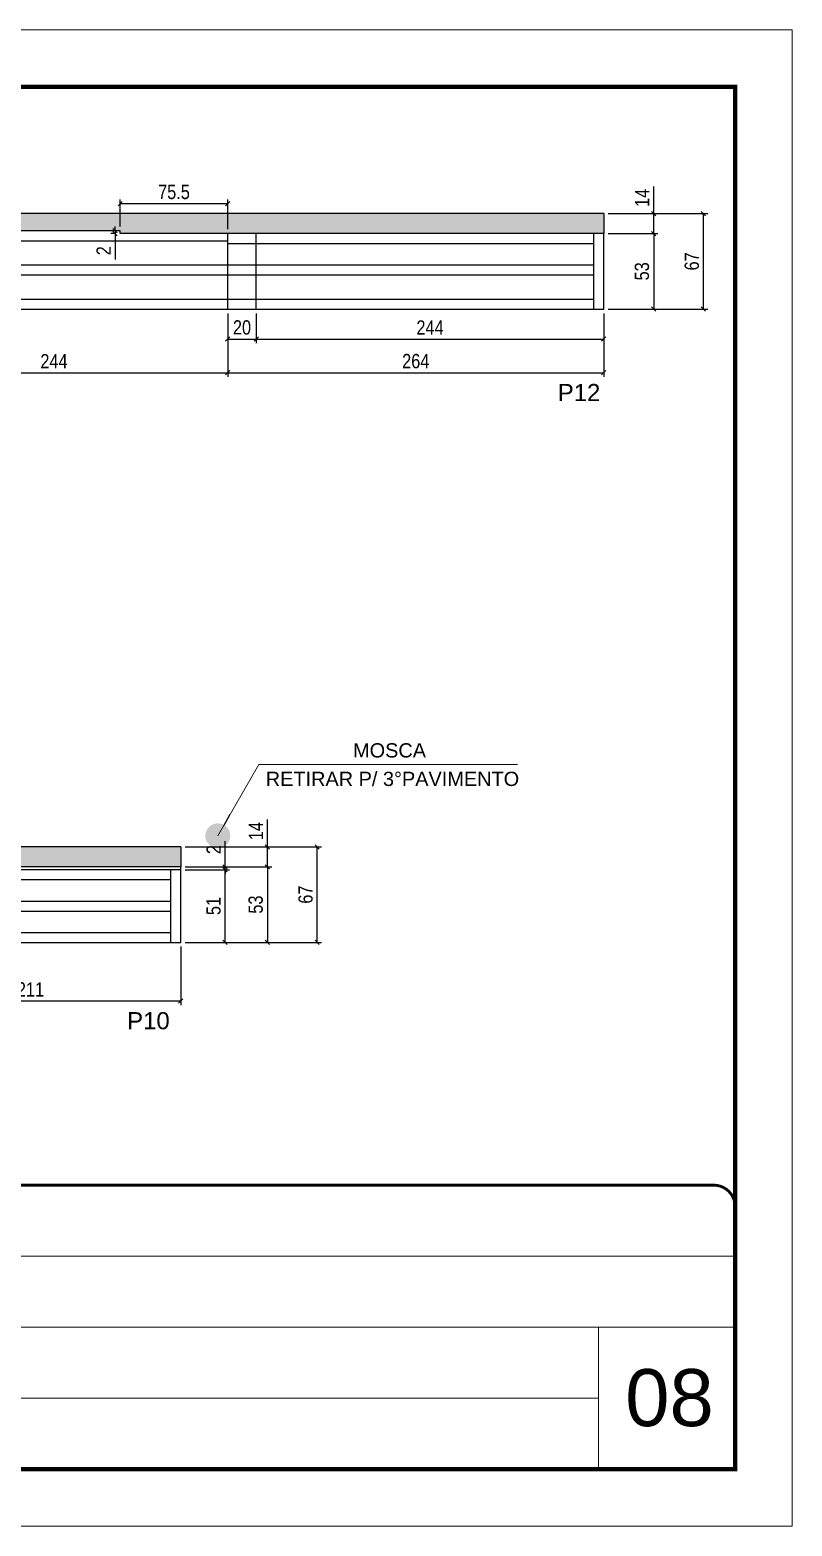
# Model space of a CAD drawing. Extents: x 3330 to 22105, y 1197 to 30204.
# Drawn here: x 18564 to 19100, y 27615 to 28665 of the extents above; entities that cross this region are included whole.
import ezdxf
from ezdxf.enums import TextEntityAlignment as Align

# ---------------------------------------------------------------- set-up
doc = ezdxf.new("R2010")
doc.units = 0
doc.linetypes.add('CONTINUO', pattern=[0])
doc.linetypes.add('DASHED', pattern=[0.75, 0.5, -0.25])
for name, color, linetype in [('5', 5, 'Continuous'), ('COTA', 241, 'Continuous'), ('Painéis', 200, 'Continuous'), ('SARR_2.2x7', 40, 'Continuous')]:
    doc.layers.add(name, color=color, linetype=linetype)
for name, color, linetype, lineweight in [('CARIMBO', 255, 'Continuous', 9), ('Folhas', 255, 'Continuous', 9), ('Hachura', 251, 'Continuous', 9), ('SARRAFO DE PRESSAO', 251, 'DASHED', 9)]:
    doc.layers.add(name, color=color, linetype=linetype, lineweight=lineweight)
doc.styles.add('ARIAL', font='arial.ttf')
doc.styles.add('COTA TECNICA', font='techl___.ttf', dxfattribs={"height": 10})
doc.styles.get("Standard").update_dxf_attribs({"font": 'arial.ttf'})
doc.dimstyles.new('3x', dxfattribs={"dimtxt": 10, "dimasz": 5, "dimexe": 7, "dimexo": 5, "dimgap": 4, "dimtad": 1, "dimdec": 4, "dimlfac": 0.3333333333333333, "dimdsep": 46, "dimtxsty": 'Standard', "dimblk": 'DOT', "dimcen": 0.09, "dimclrd": 1, "dimclre": 1, "dimclrt": 2, "dimadec": 0, "dimazin": 2, "dimtfac": 1, "dimtdec": 4, "dimtmove": 0, "dimatfit": 3, "dimldrblk": 'DOT', "dimfxl": 1, "dimtolj": 1, "dimtzin": 0, "dimlwd": 9, "dimlwe": 9, "dimarcsym": 0})
doc.dimstyles.new('PAINEL', dxfattribs={"dimtxt": 10, "dimasz": 3, "dimexe": 3, "dimexo": 3, "dimgap": 3, "dimtad": 1, "dimdec": 1, "dimzin": 12, "dimdsep": 46, "dimtxsty": 'COTA TECNICA', "dimblk1": 'OBLIQUE', "dimblk2": 'OBLIQUE', "dimsah": 1, "dimcen": 0.9, "dimclrd": 4, "dimclre": 4, "dimclrt": 240, "dimadec": 1, "dimazin": 3, "dimtfac": 1, "dimtdec": 1, "dimtmove": 0, "dimatfit": 3, "dimfxl": 1, "dimtolj": 1, "dimtzin": 12, "dimarcsym": 0})
pattern_1 = [(49.99999999999999, (-116174.9414528341, -5427.082143715513), (5.46554006988012, -0.4781725661670926), [0.5715, -6.2865]), (355, (-116174.9414528341, -5427.082143715513), (-1.05730264274908, 5.731705357171054), [0.4572, -5.0292175251]), (100.4514447, (-116174.4859926241, -5427.121991320513), (4.408237412710598, 5.253532557365853), [0.4857002639999999, -5.342707337999999]), (46.18420000000001, (-116174.9414528341, -5425.558143715512), (8.132371226763897, -1.261269837981814), [0.85725, -9.429749999999999]), (96.63555760999995, (-116174.2637558341, -5425.663248715513), (7.12212402154509, 7.422783737931645), [0.7285506942, -8.0140682448]), (351.1841511700001, (-116174.9414528341, -5425.558143715512), (7.12212402194931, 7.422783737565979), [0.6857990120999999, -7.5437919576]), (21, (-116174.1794528341, -5425.939143715513), (4.548431738073974, -3.067955945612628), [0.5715, -6.2865]), (326.0000000000001, (-116174.1794528341, -5425.939143715513), (1.854060850429412, 5.525638983669578), [0.4572, -5.029199999999999]), (71.45144499999999, (-116173.8004168561, -5426.194806712513), (6.402492578361485, 2.457683066577157), [0.485700264, -5.342698127999999]), (37.50000000000001, (-116174.9414528341, -5427.082143715513), (0.0926580975177545, 2.536651166194593), [0, -4.96824, 0, -5.1054, 0, -5.04825]), (7.499999999999999, (-116174.9414528341, -5427.082143715513), (2.004589875309172, 3.005417244543585), [0, -2.910839999999999, 0, -4.85394, 0, -1.92405]), (327.5, (-116176.6407128341, -5427.082143715513), (4.067717855006141, -0.1718623197802033), [0, -1.905, 0, -5.9436, 0, -7.886699999999999]), (317.5, (-116177.4027128341, -5427.082143715513), (4.443875441580541, 0.7627947309999908), [0, -2.4765, 0, -3.94716, 0, -5.6007])]

# ---------------------------------------------------------------- blocks, each defined once
blk = doc.blocks.new('9999999999')
at = {"color": 30, "linetype": 'CONTINUO'}
for p, q in [((98564.56196592061, 34379.63774966353), (99583.97835781069, 34379.63774966353)), ((98564.56196592061, 34329.8268713108), (99487.97835781069, 34329.8268713108)), ((99583.97835781069, 34329.8268713108), (99487.97835781069, 34329.8268713108)), ((99487.97835781069, 34329.8268713108), (99487.97835781069, 34230.20511460536)), ((98564.56196592063, 34280.01599295808), (99487.97835781069, 34280.01599295808))]:
    blk.add_line(p, q, dxfattribs=at)
at = {"color": 30, "linetype": 'CONTINUO', "const_width": 2}
blk.add_lwpolyline([(99583.97835781069, 34230.20511460536), (99583.97835781069, 34414.44862801625, 0.4142135623730951), (99568.97835781069, 34429.44862801625), (98228.97835781069, 34429.44862801625, 0.4142135623730951), (98213.97835781069, 34414.44862801625), (98213.97835781069, 34245.20511460536, 0.4142135623730951), (98228.97835781069, 34230.20511460536), (99583.97835781069, 34230.20511460536)], format="xyb", dxfattribs=at)
at = {"layer": 'Folhas'}
blk.add_lwpolyline([(98138.97835781069, 34190.20511460536), (99623.97835781069, 34190.20511460536), (99623.97835781069, 35240.20511460536), (98138.97835781069, 35240.20511460536)], close=True, dxfattribs=at)
at = {"layer": 'Folhas', "color": 30, "const_width": 3}
blk.add_lwpolyline([(98213.97835781069, 34230.20511460536), (99583.97835781069, 34230.20511460536), (99583.97835781069, 35200.20511460536), (98213.97835781069, 35200.20511460536)], close=True, dxfattribs=at)
blk = doc.blocks.new('_Oblique')
at = {"color": 0, "linetype": 'ByBlock', "lineweight": -2}
blk.add_line((-0.5, -0.5), (0.5, 0.5), dxfattribs=at)
blk = doc.blocks.new('*D3074')
at = {"layer": 'COTA', "color": 4, "linetype": 'ByBlock', "lineweight": -2, "transparency": 16777216}
for p, q in [((18459.36342884904, 28465.62122781305), (18459.36342884904, 28420.97352290937)), ((18703.36342884904, 28465.62122781305), (18703.36342884904, 28420.97352290937)), ((18459.36342884904, 28423.97352290937), (18703.36342884904, 28423.97352290937))]:
    blk.add_line(p, q, dxfattribs=at)
at = {"layer": 'Defpoints', "color": 0, "linetype": 'ByBlock', "transparency": 16777216}
for p in [(18459.36342884904, 28468.62122781305), (18703.36342884904, 28468.62122781305), (18703.36342884904, 28423.97352290937)]:
    blk.add_point(p, dxfattribs=at)
at = {"layer": 'COTA', "color": 4, "linetype": 'ByBlock', "lineweight": -2, "transparency": 16777216, "xscale": 3, "yscale": 3, "zscale": 3, "rotation": 180}
blk.add_blockref('_Oblique', (18459.36342884904, 28423.97352290937), dxfattribs=at)
at = {"layer": 'COTA', "color": 4, "linetype": 'ByBlock', "lineweight": -2, "transparency": 16777216, "xscale": 3, "yscale": 3, "zscale": 3}
blk.add_blockref('_Oblique', (18703.36342884904, 28423.97352290937), dxfattribs=at)
at = {"layer": 'COTA', "color": 240, "linetype": 'ByBlock', "transparency": 16777216, "insert": (18581.36342884904, 28432.04662232458), "char_height": 10, "attachment_point": 5, "style": 'COTA TECNICA'}
blk.add_mtext('\\A1;244', dxfattribs=at)
blk = doc.blocks.new('*D3075')
at = {"layer": 'COTA', "color": 4, "linetype": 'ByBlock', "lineweight": -2, "transparency": 16777216}
for p, q in [((19002.39601896107, 28535.62122781306), (19002.39601896107, 28554.73818687738)), ((18970.36342884905, 28535.62122781306), (19005.39601896107, 28535.62122781306)), ((19002.39601896107, 28521.62122781306), (19002.39601896107, 28535.62122781306)), ((18970.36342884905, 28521.62122781306), (19005.39601896107, 28521.62122781306))]:
    blk.add_line(p, q, dxfattribs=at)
at = {"layer": 'Defpoints', "color": 0, "linetype": 'ByBlock', "transparency": 16777216}
for p in [(18967.36342884905, 28535.62122781306), (19002.39601896107, 28535.62122781306), (18967.36342884905, 28521.62122781306)]:
    blk.add_point(p, dxfattribs=at)
at = {"layer": 'COTA', "color": 4, "linetype": 'ByBlock', "lineweight": -2, "transparency": 16777216, "xscale": 3, "yscale": 3, "zscale": 3}
for p, rotation in [((19002.39601896107, 28535.62122781306), 90), ((19002.39601896107, 28521.62122781306), 270)]:
    blk.add_blockref('_Oblique', p, dxfattribs=dict(at, rotation=rotation))
at = {"layer": 'COTA', "color": 240, "linetype": 'ByBlock', "transparency": 16777216, "insert": (18994.32291954587, 28546.67970734521), "char_height": 10, "attachment_point": 5, "rotation": 90, "style": 'COTA TECNICA'}
blk.add_mtext('\\A1;14', dxfattribs=at)
blk = doc.blocks.new('*D3076')
at = {"layer": 'COTA', "color": 4, "linetype": 'ByBlock', "lineweight": -2, "transparency": 16777216}
for p, q in [((18970.36342884905, 28521.62122781306), (19005.3960189613, 28521.62122781306)), ((19002.3960189613, 28521.62122781306), (19002.3960189613, 28468.62122781307)), ((18970.36342884905, 28468.62122781307), (19005.3960189613, 28468.62122781307))]:
    blk.add_line(p, q, dxfattribs=at)
at = {"layer": 'Defpoints', "color": 0, "linetype": 'ByBlock', "transparency": 16777216}
for p in [(18967.36342884905, 28521.62122781306), (18967.36342884905, 28468.62122781307), (19002.3960189613, 28468.62122781307)]:
    blk.add_point(p, dxfattribs=at)
at = {"layer": 'COTA', "color": 4, "linetype": 'ByBlock', "lineweight": -2, "transparency": 16777216, "xscale": 3, "yscale": 3, "zscale": 3}
for p, rotation in [((19002.3960189613, 28521.62122781306), 90), ((19002.3960189613, 28468.62122781307), 270)]:
    blk.add_blockref('_Oblique', p, dxfattribs=dict(at, rotation=rotation))
at = {"layer": 'COTA', "color": 240, "linetype": 'ByBlock', "transparency": 16777216, "insert": (18994.17672071569, 28495.12122781305), "char_height": 10, "attachment_point": 5, "rotation": 90, "style": 'COTA TECNICA'}
blk.add_mtext('\\A1;53', dxfattribs=at)
blk = doc.blocks.new('*D3077')
at = {"layer": 'COTA', "color": 4, "linetype": 'ByBlock', "lineweight": -2, "transparency": 16777216}
for p, q in [((18970.36342884905, 28535.62122781306), (19040.29382658444, 28535.62122781306)), ((19037.29382658444, 28468.62122781307), (19037.29382658444, 28535.62122781306)), ((18970.36342884905, 28468.62122781307), (19040.29382658444, 28468.62122781307))]:
    blk.add_line(p, q, dxfattribs=at)
at = {"layer": 'Defpoints', "color": 0, "linetype": 'ByBlock', "transparency": 16777216}
for p in [(18967.36342884905, 28535.62122781306), (19037.29382658444, 28535.62122781306), (18967.36342884905, 28468.62122781307)]:
    blk.add_point(p, dxfattribs=at)
at = {"layer": 'COTA', "color": 4, "linetype": 'ByBlock', "lineweight": -2, "transparency": 16777216, "xscale": 3, "yscale": 3, "zscale": 3}
for p, rotation in [((19037.29382658444, 28535.62122781306), 90), ((19037.29382658444, 28468.62122781307), 270)]:
    blk.add_blockref('_Oblique', p, dxfattribs=dict(at, rotation=rotation))
at = {"layer": 'COTA', "color": 240, "linetype": 'ByBlock', "transparency": 16777216, "insert": (19029.19148740316, 28502.12122781305), "char_height": 10, "attachment_point": 5, "rotation": 90, "style": 'COTA TECNICA'}
blk.add_mtext('\\A1;67', dxfattribs=at)
blk = doc.blocks.new('*D3079')
at = {"layer": 'COTA', "color": 4, "linetype": 'ByBlock', "lineweight": -2, "transparency": 16777216}
for p, q in [((18703.36342884904, 28465.62122781305), (18703.36342884904, 28420.97352290937)), ((18967.36342884904, 28465.62122781305), (18967.36342884904, 28420.97352290937)), ((18703.36342884904, 28423.97352290937), (18967.36342884904, 28423.97352290937))]:
    blk.add_line(p, q, dxfattribs=at)
at = {"layer": 'Defpoints', "color": 0, "linetype": 'ByBlock', "transparency": 16777216}
for p in [(18703.36342884904, 28468.62122781305), (18967.36342884904, 28468.62122781305), (18967.36342884904, 28423.97352290937)]:
    blk.add_point(p, dxfattribs=at)
at = {"layer": 'COTA', "color": 4, "linetype": 'ByBlock', "lineweight": -2, "transparency": 16777216, "xscale": 3, "yscale": 3, "zscale": 3, "rotation": 180}
blk.add_blockref('_Oblique', (18703.36342884904, 28423.97352290937), dxfattribs=at)
at = {"layer": 'COTA', "color": 4, "linetype": 'ByBlock', "lineweight": -2, "transparency": 16777216, "xscale": 3, "yscale": 3, "zscale": 3}
blk.add_blockref('_Oblique', (18967.36342884904, 28423.97352290937), dxfattribs=at)
at = {"layer": 'COTA', "color": 240, "linetype": 'ByBlock', "transparency": 16777216, "insert": (18835.36342884904, 28432.07586209066), "char_height": 10, "attachment_point": 5, "style": 'COTA TECNICA'}
blk.add_mtext('\\A1;264', dxfattribs=at)
blk = doc.blocks.new('*D3080')
at = {"layer": 'COTA', "color": 4, "linetype": 'ByBlock', "lineweight": -2, "transparency": 16777216}
for p, q in [((18627.86342884904, 28526.62122781304), (18627.86342884904, 28545.6525036116)), ((18627.86342884904, 28542.6525036116), (18703.36342884904, 28542.6525036116)), ((18703.36342884904, 28524.62122781304), (18703.36342884904, 28545.6525036116))]:
    blk.add_line(p, q, dxfattribs=at)
at = {"layer": 'Defpoints', "color": 0, "linetype": 'ByBlock', "transparency": 16777216}
for p in [(18703.36342884904, 28542.6525036116), (18627.86342884904, 28523.62122781304), (18703.36342884904, 28521.62122781304)]:
    blk.add_point(p, dxfattribs=at)
at = {"layer": 'COTA', "color": 4, "linetype": 'ByBlock', "lineweight": -2, "transparency": 16777216, "xscale": 3, "yscale": 3, "zscale": 3, "rotation": 180}
blk.add_blockref('_Oblique', (18627.86342884904, 28542.6525036116), dxfattribs=at)
at = {"layer": 'COTA', "color": 4, "linetype": 'ByBlock', "lineweight": -2, "transparency": 16777216, "xscale": 3, "yscale": 3, "zscale": 3}
blk.add_blockref('_Oblique', (18703.36342884904, 28542.6525036116), dxfattribs=at)
at = {"layer": 'COTA', "color": 240, "linetype": 'ByBlock', "transparency": 16777216, "insert": (18665.61342884904, 28550.7621527344), "char_height": 10, "attachment_point": 5, "style": 'COTA TECNICA'}
blk.add_mtext('\\A1;75.5', dxfattribs=at)
blk = doc.blocks.new('*D3081')
at = {"layer": 'COTA', "color": 4, "linetype": 'ByBlock', "lineweight": -2, "transparency": 16777216}
for p, q in [((18624.86342884905, 28523.62122781306), (18621.22779624086, 28523.62122781306)), ((18624.86342884905, 28521.62122781306), (18621.22779624086, 28521.62122781306)), ((18624.22779624086, 28523.62122781306), (18624.22779624086, 28526.62122781306)), ((18624.22779624086, 28523.62122781306), (18624.22779624086, 28521.62122781306)), ((18624.22779624086, 28521.62122781306), (18624.22779624086, 28503.51011670195))]:
    blk.add_line(p, q, dxfattribs=at)
at = {"layer": 'Defpoints', "color": 0, "linetype": 'ByBlock', "transparency": 16777216}
for p in [(18624.22779624086, 28521.62122781306), (18627.86342884905, 28523.62122781306), (18627.86342884905, 28521.62122781306)]:
    blk.add_point(p, dxfattribs=at)
at = {"layer": 'COTA', "color": 4, "linetype": 'ByBlock', "lineweight": -2, "transparency": 16777216, "xscale": 3, "yscale": 3, "zscale": 3}
for p, rotation in [((18624.22779624086, 28523.62122781306), 270), ((18624.22779624086, 28521.62122781306), 90)]:
    blk.add_blockref('_Oblique', p, dxfattribs=dict(at, rotation=rotation))
at = {"layer": 'COTA', "color": 240, "linetype": 'ByBlock', "transparency": 16777216, "insert": (18616.22779624086, 28509.56567225749), "char_height": 10, "attachment_point": 5, "rotation": 90, "style": 'COTA TECNICA'}
blk.add_mtext('\\A1;2', dxfattribs=at)
blk = doc.blocks.new('*D3117')
at = {"layer": 'COTA', "color": 4, "linetype": 'ByBlock', "lineweight": -2, "transparency": 16777216}
for p, q in [((18459.36342884904, 28021.20643993438), (18459.36342884904, 27980.11847218427)), ((18670.36342884904, 28021.20643993438), (18670.36342884904, 27980.11847218427)), ((18459.36342884904, 27983.11847218427), (18670.36342884904, 27983.11847218427))]:
    blk.add_line(p, q, dxfattribs=at)
at = {"layer": 'Defpoints', "color": 0, "linetype": 'ByBlock', "transparency": 16777216}
for p in [(18459.36342884904, 28024.20643993438), (18670.36342884904, 28024.20643993438), (18670.36342884904, 27983.11847218427)]:
    blk.add_point(p, dxfattribs=at)
at = {"layer": 'COTA', "color": 4, "linetype": 'ByBlock', "lineweight": -2, "transparency": 16777216, "xscale": 3, "yscale": 3, "zscale": 3, "rotation": 180}
blk.add_blockref('_Oblique', (18459.36342884904, 27983.11847218427), dxfattribs=at)
at = {"layer": 'COTA', "color": 4, "linetype": 'ByBlock', "lineweight": -2, "transparency": 16777216, "xscale": 3, "yscale": 3, "zscale": 3}
blk.add_blockref('_Oblique', (18670.36342884904, 27983.11847218427), dxfattribs=at)
at = {"layer": 'COTA', "color": 240, "linetype": 'ByBlock', "transparency": 16777216, "insert": (18564.86342884904, 27991.17695171643), "char_height": 10, "attachment_point": 5, "style": 'COTA TECNICA'}
blk.add_mtext('\\A1;211', dxfattribs=at)
blk = doc.blocks.new('*D3118')
at = {"layer": 'COTA', "color": 4, "linetype": 'ByBlock', "lineweight": -2, "transparency": 16777216}
for p, q in [((18731.24229891665, 28091.20643993438), (18731.24229891665, 28110.32339899871)), ((18673.36342884905, 28091.20643993438), (18734.24229891665, 28091.20643993438)), ((18731.24229891665, 28077.20643993438), (18731.24229891665, 28091.20643993438)), ((18673.36342884905, 28077.20643993438), (18734.24229891665, 28077.20643993438))]:
    blk.add_line(p, q, dxfattribs=at)
at = {"layer": 'Defpoints', "color": 0, "linetype": 'ByBlock', "transparency": 16777216}
for p in [(18670.36342884905, 28091.20643993438), (18731.24229891665, 28091.20643993438), (18670.36342884905, 28077.20643993438)]:
    blk.add_point(p, dxfattribs=at)
at = {"layer": 'COTA', "color": 4, "linetype": 'ByBlock', "lineweight": -2, "transparency": 16777216, "xscale": 3, "yscale": 3, "zscale": 3}
for p, rotation in [((18731.24229891665, 28091.20643993438), 90), ((18731.24229891665, 28077.20643993438), 270)]:
    blk.add_blockref('_Oblique', p, dxfattribs=dict(at, rotation=rotation))
at = {"layer": 'COTA', "color": 240, "linetype": 'ByBlock', "transparency": 16777216, "insert": (18723.16919950145, 28102.26491946654), "char_height": 10, "attachment_point": 5, "rotation": 90, "style": 'COTA TECNICA'}
blk.add_mtext('\\A1;14', dxfattribs=at)
blk = doc.blocks.new('*D3119')
at = {"layer": 'COTA', "color": 4, "linetype": 'ByBlock', "lineweight": -2, "transparency": 16777216}
for p, q in [((18673.36342884905, 28077.20643993438), (18734.24229891688, 28077.20643993438)), ((18731.24229891688, 28077.20643993438), (18731.24229891688, 28024.20643993439)), ((18673.36342884905, 28024.20643993439), (18734.24229891688, 28024.20643993439))]:
    blk.add_line(p, q, dxfattribs=at)
at = {"layer": 'Defpoints', "color": 0, "linetype": 'ByBlock', "transparency": 16777216}
for p in [(18670.36342884905, 28077.20643993438), (18670.36342884905, 28024.20643993439), (18731.24229891688, 28024.20643993439)]:
    blk.add_point(p, dxfattribs=at)
at = {"layer": 'COTA', "color": 4, "linetype": 'ByBlock', "lineweight": -2, "transparency": 16777216, "xscale": 3, "yscale": 3, "zscale": 3}
for p, rotation in [((18731.24229891688, 28077.20643993438), 90), ((18731.24229891688, 28024.20643993439), 270)]:
    blk.add_blockref('_Oblique', p, dxfattribs=dict(at, rotation=rotation))
at = {"layer": 'COTA', "color": 240, "linetype": 'ByBlock', "transparency": 16777216, "insert": (18723.02300067127, 28050.70643993438), "char_height": 10, "attachment_point": 5, "rotation": 90, "style": 'COTA TECNICA'}
blk.add_mtext('\\A1;53', dxfattribs=at)
blk = doc.blocks.new('*D3120')
at = {"layer": 'COTA', "color": 4, "linetype": 'ByBlock', "lineweight": -2, "transparency": 16777216}
for p, q in [((18673.36342884905, 28091.20643993438), (18769.14010653991, 28091.20643993438)), ((18766.14010653991, 28024.20643993439), (18766.14010653991, 28091.20643993438)), ((18673.36342884905, 28024.20643993439), (18769.14010653991, 28024.20643993439))]:
    blk.add_line(p, q, dxfattribs=at)
at = {"layer": 'Defpoints', "color": 0, "linetype": 'ByBlock', "transparency": 16777216}
for p in [(18670.36342884905, 28091.20643993438), (18766.14010653991, 28091.20643993438), (18670.36342884905, 28024.20643993439)]:
    blk.add_point(p, dxfattribs=at)
at = {"layer": 'COTA', "color": 4, "linetype": 'ByBlock', "lineweight": -2, "transparency": 16777216, "xscale": 3, "yscale": 3, "zscale": 3}
for p, rotation in [((18766.14010653991, 28091.20643993438), 90), ((18766.14010653991, 28024.20643993439), 270)]:
    blk.add_blockref('_Oblique', p, dxfattribs=dict(at, rotation=rotation))
at = {"layer": 'COTA', "color": 240, "linetype": 'ByBlock', "transparency": 16777216, "insert": (18758.03776735863, 28057.70643993438), "char_height": 10, "attachment_point": 5, "rotation": 90, "style": 'COTA TECNICA'}
blk.add_mtext('\\A1;67', dxfattribs=at)
blk = doc.blocks.new('*D2430')
at = {"layer": 'COTA', "color": 4, "linetype": 'ByBlock', "lineweight": -2, "transparency": 16777216}
for p, q in [((18673.36342884905, 28075.20643993438), (18704.48929957111, 28075.20643993438)), ((18701.48929957111, 28024.20643993439), (18701.48929957111, 28075.20643993438)), ((18673.36342884905, 28024.20643993439), (18704.48929957111, 28024.20643993439))]:
    blk.add_line(p, q, dxfattribs=at)
at = {"layer": 'Defpoints', "color": 0, "linetype": 'ByBlock', "transparency": 16777216}
for p in [(18670.36342884905, 28075.20643993438), (18701.48929957111, 28075.20643993438), (18670.36342884905, 28024.20643993439)]:
    blk.add_point(p, dxfattribs=at)
at = {"layer": 'COTA', "color": 4, "linetype": 'ByBlock', "lineweight": -2, "transparency": 16777216, "xscale": 3, "yscale": 3, "zscale": 3}
for p, rotation in [((18701.48929957111, 28075.20643993438), 90), ((18701.48929957111, 28024.20643993439), 270)]:
    blk.add_blockref('_Oblique', p, dxfattribs=dict(at, rotation=rotation))
at = {"layer": 'COTA', "color": 240, "linetype": 'ByBlock', "transparency": 16777216, "insert": (18693.37965044831, 28049.70643993438), "char_height": 10, "attachment_point": 5, "rotation": 90, "style": 'COTA TECNICA'}
blk.add_mtext('\\A1;51', dxfattribs=at)
blk = doc.blocks.new('*D2431')
at = {"layer": 'COTA', "color": 4, "linetype": 'ByBlock', "lineweight": -2, "transparency": 16777216}
for p, q in [((18701.48929957123, 28077.20643993438), (18701.48929957123, 28095.31755104549)), ((18673.36342884905, 28077.20643993438), (18704.48929957123, 28077.20643993438)), ((18701.48929957123, 28075.20643993438), (18701.48929957123, 28077.20643993438)), ((18673.36342884905, 28075.20643993438), (18704.48929957123, 28075.20643993438)), ((18701.48929957123, 28075.20643993438), (18701.48929957123, 28072.20643993438))]:
    blk.add_line(p, q, dxfattribs=at)
at = {"layer": 'Defpoints', "color": 0, "linetype": 'ByBlock', "transparency": 16777216}
for p in [(18670.36342884905, 28077.20643993438), (18701.48929957123, 28077.20643993438), (18670.36342884905, 28075.20643993438)]:
    blk.add_point(p, dxfattribs=at)
at = {"layer": 'COTA', "color": 4, "linetype": 'ByBlock', "lineweight": -2, "transparency": 16777216, "xscale": 3, "yscale": 3, "zscale": 3}
for p, rotation in [((18701.48929957123, 28077.20643993438), 270), ((18701.48929957123, 28075.20643993438), 90)]:
    blk.add_blockref('_Oblique', p, dxfattribs=dict(at, rotation=rotation))
at = {"layer": 'COTA', "color": 240, "linetype": 'ByBlock', "transparency": 16777216, "insert": (18693.48929957123, 28089.26199548993), "char_height": 10, "attachment_point": 5, "rotation": 90, "style": 'COTA TECNICA'}
blk.add_mtext('\\A1;2', dxfattribs=at)
blk = doc.blocks.new('_Dot')
at = {"color": 0, "linetype": 'ByBlock', "lineweight": -2}
blk.add_line((-0.5, 0), (-1, 0), dxfattribs=at)
at = {"color": 0, "linetype": 'ByBlock', "const_width": 0.5}
blk.add_lwpolyline([(-0.25, 0, 1), (0.25, 0, 1)], format="xyb", close=True, dxfattribs=at)
blk = doc.blocks.new('*D2432')
at = {"layer": 'COTA', "color": 4, "linetype": 'ByBlock', "lineweight": -2, "transparency": 16777216}
for p, q in [((18731.24229891677, 28091.20643993438), (18731.24229891677, 28110.32339899871)), ((18673.36342884905, 28091.20643993438), (18734.24229891677, 28091.20643993438)), ((18731.24229891677, 28077.20643993438), (18731.24229891677, 28091.20643993438)), ((18673.36342884905, 28077.20643993438), (18734.24229891677, 28077.20643993438))]:
    blk.add_line(p, q, dxfattribs=at)
at = {"layer": 'Defpoints', "color": 0, "linetype": 'ByBlock', "transparency": 16777216}
for p in [(18670.36342884905, 28091.20643993438), (18731.24229891677, 28091.20643993438), (18670.36342884905, 28077.20643993438)]:
    blk.add_point(p, dxfattribs=at)
at = {"layer": 'COTA', "color": 4, "linetype": 'ByBlock', "lineweight": -2, "transparency": 16777216, "xscale": 3, "yscale": 3, "zscale": 3}
for p, rotation in [((18731.24229891677, 28091.20643993438), 90), ((18731.24229891677, 28077.20643993438), 270)]:
    blk.add_blockref('_Oblique', p, dxfattribs=dict(at, rotation=rotation))
at = {"layer": 'COTA', "color": 240, "linetype": 'ByBlock', "transparency": 16777216, "insert": (18723.16919950157, 28102.26491946654), "char_height": 10, "attachment_point": 5, "rotation": 90, "style": 'COTA TECNICA'}
blk.add_mtext('\\A1;14', dxfattribs=at)
blk = doc.blocks.new('*D2433')
at = {"layer": 'COTA', "color": 4, "linetype": 'ByBlock', "lineweight": -2, "transparency": 16777216}
for p, q in [((18673.36342884905, 28077.20643993438), (18734.242298917, 28077.20643993438)), ((18731.242298917, 28077.20643993438), (18731.242298917, 28024.20643993439)), ((18673.36342884905, 28024.20643993439), (18734.242298917, 28024.20643993439))]:
    blk.add_line(p, q, dxfattribs=at)
at = {"layer": 'Defpoints', "color": 0, "linetype": 'ByBlock', "transparency": 16777216}
for p in [(18670.36342884905, 28077.20643993438), (18670.36342884905, 28024.20643993439), (18731.242298917, 28024.20643993439)]:
    blk.add_point(p, dxfattribs=at)
at = {"layer": 'COTA', "color": 4, "linetype": 'ByBlock', "lineweight": -2, "transparency": 16777216, "xscale": 3, "yscale": 3, "zscale": 3}
for p, rotation in [((18731.242298917, 28077.20643993438), 90), ((18731.242298917, 28024.20643993439), 270)]:
    blk.add_blockref('_Oblique', p, dxfattribs=dict(at, rotation=rotation))
at = {"layer": 'COTA', "color": 240, "linetype": 'ByBlock', "transparency": 16777216, "insert": (18723.02300067139, 28050.70643993438), "char_height": 10, "attachment_point": 5, "rotation": 90, "style": 'COTA TECNICA'}
blk.add_mtext('\\A1;53', dxfattribs=at)
blk = doc.blocks.new('*D2434')
at = {"layer": 'COTA', "color": 4, "linetype": 'ByBlock', "lineweight": -2, "transparency": 16777216}
for p, q in [((18673.36342884905, 28091.20643993438), (18769.14010654003, 28091.20643993438)), ((18766.14010654003, 28024.20643993439), (18766.14010654003, 28091.20643993438)), ((18673.36342884905, 28024.20643993439), (18769.14010654003, 28024.20643993439))]:
    blk.add_line(p, q, dxfattribs=at)
at = {"layer": 'Defpoints', "color": 0, "linetype": 'ByBlock', "transparency": 16777216}
for p in [(18670.36342884905, 28091.20643993438), (18766.14010654003, 28091.20643993438), (18670.36342884905, 28024.20643993439)]:
    blk.add_point(p, dxfattribs=at)
at = {"layer": 'COTA', "color": 4, "linetype": 'ByBlock', "lineweight": -2, "transparency": 16777216, "xscale": 3, "yscale": 3, "zscale": 3}
for p, rotation in [((18766.14010654003, 28091.20643993438), 90), ((18766.14010654003, 28024.20643993439), 270)]:
    blk.add_blockref('_Oblique', p, dxfattribs=dict(at, rotation=rotation))
at = {"layer": 'COTA', "color": 240, "linetype": 'ByBlock', "transparency": 16777216, "insert": (18758.03776735875, 28057.70643993438), "char_height": 10, "attachment_point": 5, "rotation": 90, "style": 'COTA TECNICA'}
blk.add_mtext('\\A1;67', dxfattribs=at)
blk = doc.blocks.new('*D2260')
at = {"layer": 'COTA', "color": 4, "linetype": 'ByBlock', "lineweight": -2, "transparency": 16777216}
for p, q in [((18703.36342884904, 28465.62122781305), (18703.36342884904, 28444.62270337979)), ((18723.36342884904, 28465.62122781305), (18723.36342884904, 28444.62270337979)), ((18703.36342884904, 28447.62270337979), (18723.36342884904, 28447.62270337979))]:
    blk.add_line(p, q, dxfattribs=at)
at = {"layer": 'Defpoints', "color": 0, "linetype": 'ByBlock', "transparency": 16777216}
for p in [(18703.36342884904, 28468.62122781305), (18723.36342884904, 28468.62122781305), (18723.36342884904, 28447.62270337979)]:
    blk.add_point(p, dxfattribs=at)
at = {"layer": 'COTA', "color": 4, "linetype": 'ByBlock', "lineweight": -2, "transparency": 16777216, "xscale": 3, "yscale": 3, "zscale": 3, "rotation": 180}
blk.add_blockref('_Oblique', (18703.36342884904, 28447.62270337979), dxfattribs=at)
at = {"layer": 'COTA', "color": 4, "linetype": 'ByBlock', "lineweight": -2, "transparency": 16777216, "xscale": 3, "yscale": 3, "zscale": 3}
blk.add_blockref('_Oblique', (18723.36342884904, 28447.62270337979), dxfattribs=at)
at = {"layer": 'COTA', "color": 240, "linetype": 'ByBlock', "transparency": 16777216, "insert": (18713.36342884904, 28455.72504256108), "char_height": 10, "attachment_point": 5, "style": 'COTA TECNICA'}
blk.add_mtext('\\A1;20', dxfattribs=at)
blk = doc.blocks.new('*D2261')
at = {"layer": 'COTA', "color": 4, "linetype": 'ByBlock', "lineweight": -2, "transparency": 16777216}
for p, q in [((18723.36342884904, 28465.62122781305), (18723.36342884904, 28444.62270337979)), ((18967.36342884904, 28465.62122781305), (18967.36342884904, 28444.62270337979)), ((18723.36342884904, 28447.62270337979), (18967.36342884904, 28447.62270337979))]:
    blk.add_line(p, q, dxfattribs=at)
at = {"layer": 'Defpoints', "color": 0, "linetype": 'ByBlock', "transparency": 16777216}
for p in [(18723.36342884904, 28468.62122781305), (18967.36342884904, 28468.62122781305), (18967.36342884904, 28447.62270337979)]:
    blk.add_point(p, dxfattribs=at)
at = {"layer": 'COTA', "color": 4, "linetype": 'ByBlock', "lineweight": -2, "transparency": 16777216, "xscale": 3, "yscale": 3, "zscale": 3, "rotation": 180}
blk.add_blockref('_Oblique', (18723.36342884904, 28447.62270337979), dxfattribs=at)
at = {"layer": 'COTA', "color": 4, "linetype": 'ByBlock', "lineweight": -2, "transparency": 16777216, "xscale": 3, "yscale": 3, "zscale": 3}
blk.add_blockref('_Oblique', (18967.36342884904, 28447.62270337979), dxfattribs=at)
at = {"layer": 'COTA', "color": 240, "linetype": 'ByBlock', "transparency": 16777216, "insert": (18845.36342884904, 28455.695802795), "char_height": 10, "attachment_point": 5, "style": 'COTA TECNICA'}
blk.add_mtext('\\A1;244', dxfattribs=at)

msp = doc.modelspace()

# ---------------------------------------------------------------- hatches: boundary and pattern name
at = {"layer": 'COTA', "linetype": 'ByBlock'}
h = msp.add_hatch(dxfattribs=at)
h.set_pattern_fill('AR-CONC', color=256, scale=0.03)
h.set_pattern_definition(pattern_1)
h.paths.add_polyline_path([(18967.36342884904, 28521.62122781304), (18967.36342884904, 28535.62122781304), (17971.36342884904, 28535.62122781304), (17971.36342884904, 28523.62122781304), (18627.86342884904, 28523.62122781304), (18627.86342884904, 28521.62122781304)])
h = msp.add_hatch(dxfattribs=at)
h.set_pattern_fill('AR-CONC', color=256, scale=0.03)
h.set_pattern_definition(pattern_1)
h.paths.add_polyline_path([(18670.36342884904, 28091.20643993437), (17971.36342884904, 28091.20643993437), (17971.36342884904, 28077.20643993437), (18670.36342884904, 28077.20643993437)])

# ---------------------------------------------------------------- linework, layer by layer
for p, q in [((18967.36342884904, 28535.62122781304), (17971.36342884904, 28535.62122781304)), ((18967.36342884904, 28535.62122781304), (18967.36342884904, 28521.62122781304)), ((18670.36342884904, 28091.20643993437), (17971.36342884904, 28091.20643993437)), ((18670.36342884904, 28091.20643993437), (18670.36342884904, 28077.20643993437))]:
    msp.add_line(p, q, dxfattribs=at)
at = {"layer": 'Painéis', "linetype": 'Continuous'}
for p, q in [((18627.86342884904, 28523.62122781304), (17971.36342884904, 28523.62122781304)), ((18627.86342884904, 28521.62122781304), (18627.86342884904, 28523.62122781304)), ((18967.36342884904, 28521.62122781304), (18627.86342884904, 28521.62122781304)), ((18703.36342884904, 28468.62122781305), (18703.36342884904, 28521.62122781304)), ((18723.36342884904, 28468.62122781305), (18723.36342884904, 28521.62122781304)), ((18967.36342884904, 28468.62122781305), (18967.36342884904, 28521.62122781304)), ((17971.36342884904, 28468.62122781305), (18967.36342884904, 28468.62122781305)), ((18670.36342884904, 28077.20643993437), (17971.36342884904, 28077.20643993437)), ((18670.36342884904, 28024.20643993438), (18670.36342884904, 28077.20643993437)), ((18670.36342884904, 28075.20643993437), (17971.36342884904, 28075.20643993437)), ((17971.36342884904, 28024.20643993438), (18670.36342884904, 28024.20643993438))]:
    msp.add_line(p, q, dxfattribs=at)
at = {"layer": 'SARR_2.2x7', "linetype": 'Continuous'}
for p, q in [((18960.36342884904, 28468.62122781305), (18960.36342884904, 28521.62122781304)), ((18459.36342884904, 28516.62122781304), (18703.36342884904, 28516.62122781304)), ((18703.36342884904, 28514.62122781304), (18960.36342884904, 28514.62122781304)), ((18459.36342884904, 28499.61524921851), (18703.36342884904, 28499.6152492185)), ((18703.36342884904, 28499.6152492185), (18960.36342884904, 28499.6152492185)), ((18459.36342884904, 28492.61524921851), (18703.36342884904, 28492.61524921852)), ((18703.36342884904, 28492.61524921852), (18960.36342884904, 28492.61524921852)), ((18459.36342884904, 28475.62122781306), (18703.36342884904, 28475.62122781306)), ((18703.36342884904, 28475.62122781306), (18960.36342884904, 28475.62122781306)), ((18459.36342884904, 28068.20643993437), (18663.36342884904, 28068.20643993437)), ((18663.36342884904, 28024.20643993438), (18663.36342884904, 28075.20643993437)), ((18459.36342884904, 28053.20046133983), (18663.36342884904, 28053.20046133983)), ((18459.36342884904, 28046.20046133983), (18663.36342884904, 28046.20046133983)), ((18459.36342884904, 28031.20643993438), (18663.36342884904, 28031.20643993438))]:
    msp.add_line(p, q, dxfattribs=at)

# ---------------------------------------------------------------- block references
at = {"layer": 'SARRAFO DE PRESSAO', "color": 6, "linetype": 'ByBlock'}
msp.add_blockref('9999999999', (-80524.41981064479, -6575.657251402193), dxfattribs=at)

# ---------------------------------------------------------------- texts
at = {"layer": '5', "linetype": 'Continuous'}
for s, p in [('P12', (18935.1096608808, 28404.07539506251)), ('P10', (18632.78452068444, 27963.22034433741))]:
    msp.add_text(s, height=12, rotation=359.9999644975238, dxfattribs=at).set_placement(p)
at = {"layer": 'CARIMBO', "style": 'ARIAL'}
for s, height, p in [('MOSCA', 10, (18791.34536992059, 28153.94177693098)), ('08', 40, (18982.41878787354, 27684.6917028241))]:
    msp.add_text(s, height=height, dxfattribs=at).set_placement(p)
msp.add_text('RETIRAR P/ 3°PAVIMENTO', height=10, dxfattribs=at).set_placement((18730.06511430549, 28143.94177693098), align=Align.TOP_LEFT)

# ---------------------------------------------------------------- dimensions: what is measured, and where the dimension line sits
at = {"layer": 'COTA', "linetype": 'ByBlock'}
for base, p1, p2, picture, middle in [((18703.36342884904, 28542.6525036116), (18627.86342884904, 28523.62122781304), (18703.36342884904, 28521.62122781304), '*D3080', (18665.61342884904, 28550.7621527344)), ((18703.36342884904, 28423.97352290937), (18459.36342884904, 28468.62122781305), (18703.36342884904, 28468.62122781305), '*D3074', (18581.36342884904, 28432.04662232458)), ((18967.36342884904, 28423.97352290937), (18703.36342884904, 28468.62122781305), (18967.36342884904, 28468.62122781305), '*D3079', (18835.36342884904, 28432.07586209066)), ((18670.36342884904, 27983.11847218427), (18459.36342884904, 28024.20643993438), (18670.36342884904, 28024.20643993438), '*D3117', (18564.86342884904, 27991.17695171643))]:
    dim = msp.add_linear_dim(base=base, p1=p1, p2=p2, dimstyle='PAINEL', dxfattribs=at)
    dim.commit()
    dim.dimension.update_dxf_attribs({"geometry": picture, "text_midpoint": middle})
for base, p1, p2, picture, middle in [((19002.39601896107, 28535.62122781306), (18967.36342884904, 28521.62122781304), (18967.36342884904, 28535.62122781304), '*D3075', (18994.32291954587, 28546.67970734521)), ((19037.29382658444, 28535.62122781306), (18967.36342884904, 28468.62122781305), (18967.36342884904, 28535.62122781304), '*D3077', (19029.19148740316, 28502.12122781305)), ((18624.22779624086, 28521.62122781306), (18627.86342884904, 28523.62122781304), (18627.86342884904, 28521.62122781304), '*D3081', (18616.22779624086, 28509.56567225749)), ((19002.3960189613, 28468.62122781307), (18967.36342884904, 28521.62122781304), (18967.36342884904, 28468.62122781305), '*D3076', (18994.17672071569, 28495.12122781305)), ((18731.24229891665, 28091.20643993438), (18670.36342884904, 28077.20643993437), (18670.36342884904, 28091.20643993437), '*D3118', (18723.16919950145, 28102.26491946654)), ((18731.24229891677, 28091.20643993438), (18670.36342884904, 28077.20643993437), (18670.36342884904, 28091.20643993437), '*D2432', (18723.16919950157, 28102.26491946654)), ((18701.48929957123, 28077.20643993438), (18670.36342884904, 28075.20643993437), (18670.36342884904, 28077.20643993437), '*D2431', (18693.48929957123, 28089.26199548993)), ((18766.14010653991, 28091.20643993438), (18670.36342884904, 28024.20643993438), (18670.36342884904, 28091.20643993437), '*D3120', (18758.03776735863, 28057.70643993438)), ((18766.14010654003, 28091.20643993438), (18670.36342884904, 28024.20643993438), (18670.36342884904, 28091.20643993437), '*D2434', (18758.03776735875, 28057.70643993438)), ((18731.24229891688, 28024.20643993439), (18670.36342884904, 28077.20643993437), (18670.36342884904, 28024.20643993438), '*D3119', (18723.02300067127, 28050.70643993438)), ((18731.242298917, 28024.20643993439), (18670.36342884904, 28077.20643993437), (18670.36342884904, 28024.20643993438), '*D2433', (18723.02300067139, 28050.70643993438)), ((18701.48929957111, 28075.20643993438), (18670.36342884904, 28024.20643993438), (18670.36342884904, 28075.20643993437), '*D2430', (18693.37965044831, 28049.70643993438))]:
    dim = msp.add_linear_dim(base=base, p1=p1, p2=p2, angle=90, dimstyle='PAINEL', dxfattribs=at)
    dim.commit()
    dim.dimension.update_dxf_attribs({"geometry": picture, "text_midpoint": middle})
dim = msp.add_linear_dim(base=(18723.36342884904, 28447.62270337979), p1=(18703.36342884904, 28468.62122781305), p2=(18723.36342884904, 28468.62122781305), dimstyle='PAINEL', dxfattribs=at)
dim.commit()
dim.dimension.update_dxf_attribs({"geometry": '*D2260', "text_midpoint": (18713.36342884904, 28447.62270337979), "dimtype": 160})
dim = msp.add_linear_dim(base=(18967.36342884904, 28447.62270337979), p1=(18723.36342884904, 28468.62122781305), p2=(18967.36342884904, 28468.62122781305), dimstyle='PAINEL', override={"dimtmove": 1}, dxfattribs=at)
dim.commit()
dim.dimension.update_dxf_attribs({"geometry": '*D2261', "text_midpoint": (18845.36342884904, 28455.695802795)})

# ---------------------------------------------------------------- leaders
at = {"layer": 'Hachura'}
msp.add_leader([(18696.39825099033, 28098.9715218067), (18725.2485912378, 28148.94177693099), (18906.68671138368, 28148.94177693099)], dimstyle='3x', override={"dimasz": 17.5, "dimgap": 4, "dimtad": 0}, dxfattribs=at)

doc.saveas('drawing.dxf')
